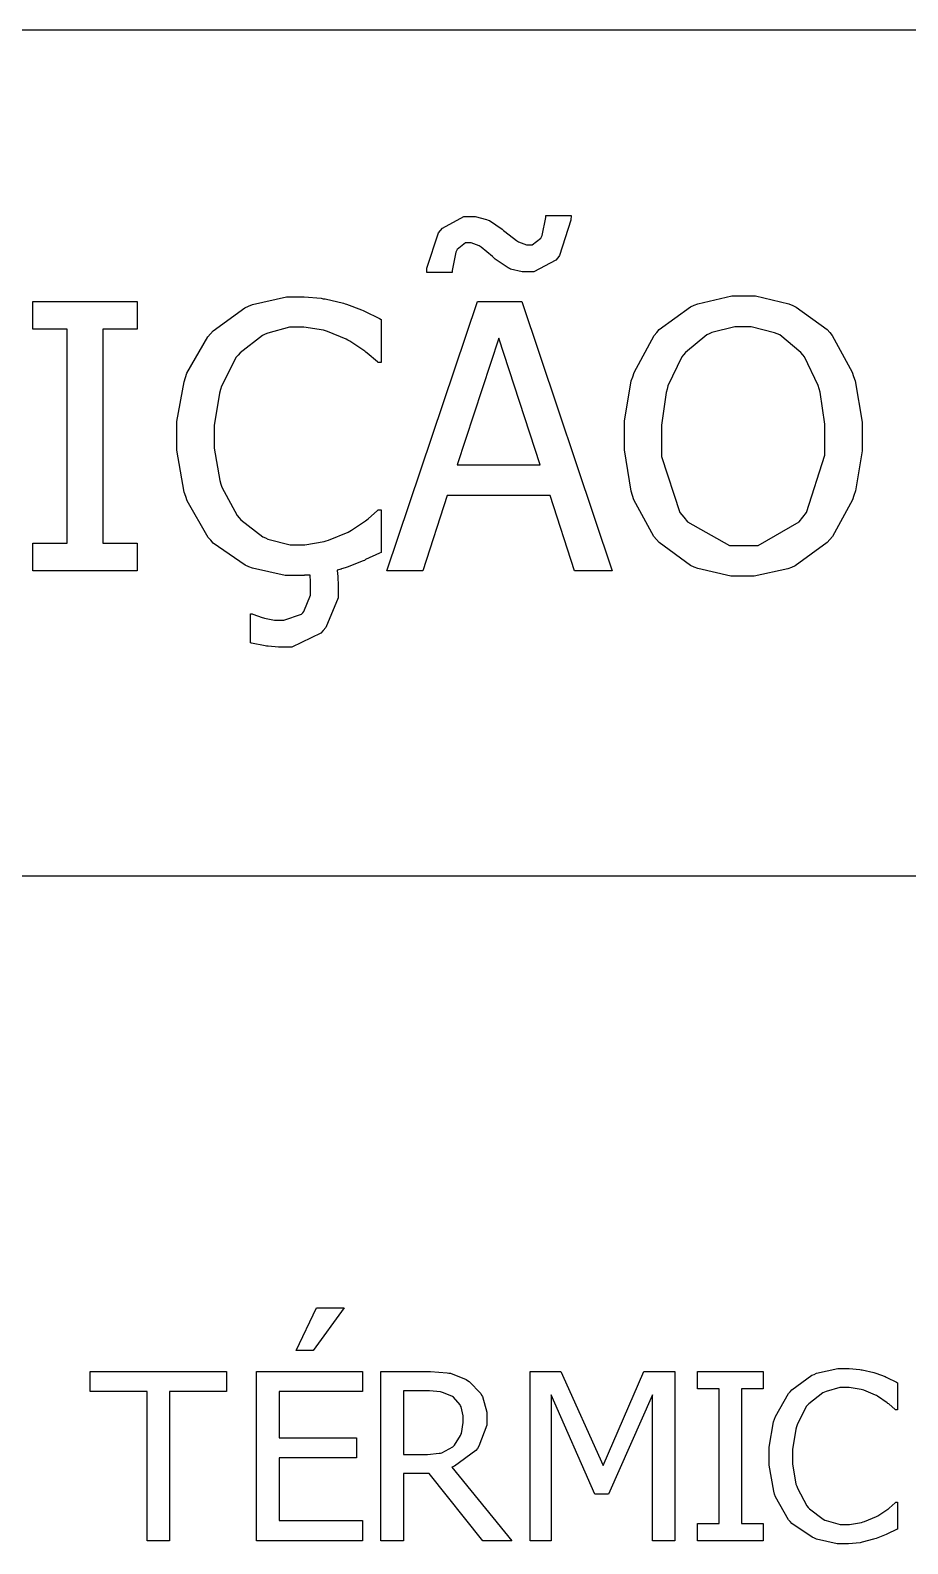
# Model space of a CAD drawing. Header units: millimetres. Extents: x 1974 to 2099, y 1386 to 1555.
# Drawn here: x 2087.354 to 2088.231, y 1488.357 to 1489.868 of the extents above; entities that cross this region are included whole.
import ezdxf

# ---------------------------------------------------------------- set-up
doc = ezdxf.new("R2010")
doc.units = ezdxf.units.MM
doc.layers.add('TEXTO', color=4, linetype='Continuous')

msp = doc.modelspace()

# ---------------------------------------------------------------- linework, layer by layer
at = {"layer": 'TEXTO', "color": 0}
for p, q in [((2098.7779, 1489.868), (2069.8934, 1489.868)), ((2087.7665, 1489.6704), (2087.7877, 1489.6822)), ((2087.7877, 1489.6822), (2087.795, 1489.6822)), ((2087.795, 1489.6822), (2087.7991, 1489.6822)), ((2087.7991, 1489.6822), (2087.8105, 1489.6791)), ((2087.8659, 1489.6632), (2087.8695, 1489.6809)), ((2087.8695, 1489.6809), (2087.8696, 1489.683)), ((2087.8696, 1489.683), (2087.8949, 1489.683)), ((2087.8696, 1489.683), (2087.8696, 1489.683)), ((2087.8949, 1489.683), (2087.8946, 1489.6784)), ((2087.7509, 1489.6306), (2087.7623, 1489.6656)), ((2087.7623, 1489.6656), (2087.7645, 1489.668)), ((2087.7645, 1489.668), (2087.7665, 1489.6704)), ((2087.8105, 1489.6791), (2087.8119, 1489.6785)), ((2087.8119, 1489.6785), (2087.8132, 1489.6779)), ((2087.8132, 1489.6779), (2087.8261, 1489.6694)), ((2087.8261, 1489.6694), (2087.8274, 1489.6682)), ((2087.8274, 1489.6682), (2087.8287, 1489.667)), ((2087.8287, 1489.667), (2087.8404, 1489.6582)), ((2087.8946, 1489.6784), (2087.8834, 1489.6432)), ((2087.7895, 1489.6559), (2087.7809, 1489.6491)), ((2087.7926, 1489.6559), (2087.7895, 1489.6559)), ((2087.7951, 1489.6559), (2087.7926, 1489.6559)), ((2087.803, 1489.6527), (2087.7951, 1489.6559)), ((2087.804, 1489.652), (2087.803, 1489.6527)), ((2087.8049, 1489.6515), (2087.804, 1489.652)), ((2087.8164, 1489.6421), (2087.8049, 1489.6515)), ((2087.8404, 1489.6582), (2087.8414, 1489.6575)), ((2087.8414, 1489.6575), (2087.8423, 1489.6569)), ((2087.8423, 1489.6569), (2087.8502, 1489.6537)), ((2087.8502, 1489.6537), (2087.8528, 1489.6537)), ((2087.8528, 1489.6537), (2087.8559, 1489.6537)), ((2087.8559, 1489.6537), (2087.8646, 1489.6605)), ((2087.8646, 1489.6605), (2087.8653, 1489.6619)), ((2087.8653, 1489.6619), (2087.8659, 1489.6632)), ((2087.7796, 1489.6465), (2087.7761, 1489.6283)), ((2087.7803, 1489.6478), (2087.7796, 1489.6465)), ((2087.7809, 1489.6491), (2087.7803, 1489.6478)), ((2087.8177, 1489.6408), (2087.8164, 1489.6421)), ((2087.819, 1489.6396), (2087.8177, 1489.6408)), ((2087.8319, 1489.6307), (2087.819, 1489.6396)), ((2087.8795, 1489.6384), (2087.8577, 1489.6267)), ((2087.8815, 1489.6408), (2087.8795, 1489.6384)), ((2087.8834, 1489.6432), (2087.8815, 1489.6408)), ((2087.7507, 1489.626), (2087.7509, 1489.6306)), ((2087.776, 1489.626), (2087.7507, 1489.626)), ((2087.7761, 1489.6283), (2087.776, 1489.626)), ((2087.8333, 1489.6301), (2087.8319, 1489.6307)), ((2087.8345, 1489.6296), (2087.8333, 1489.6301)), ((2087.8461, 1489.6267), (2087.8345, 1489.6296)), ((2087.8505, 1489.6267), (2087.8461, 1489.6267)), ((2087.8577, 1489.6267), (2087.8505, 1489.6267)), ((2087.357, 1489.5697), (2087.357, 1489.5971)), ((2087.357, 1489.5971), (2087.4613, 1489.5971)), ((2087.4613, 1489.5971), (2087.4613, 1489.5697)), ((2087.5373, 1489.568), (2087.569, 1489.5909)), ((2087.569, 1489.5909), (2087.5726, 1489.5925)), ((2087.5726, 1489.5925), (2087.5764, 1489.5942)), ((2087.5764, 1489.5942), (2087.6105, 1489.602)), ((2087.6105, 1489.602), (2087.622, 1489.602)), ((2087.622, 1489.602), (2087.6283, 1489.602)), ((2087.6283, 1489.602), (2087.6452, 1489.6004)), ((2087.6452, 1489.6004), (2087.6473, 1489.5999)), ((2087.6473, 1489.5999), (2087.6492, 1489.5997)), ((2087.6492, 1489.5997), (2087.6675, 1489.5955)), ((2087.6675, 1489.5955), (2087.6693, 1489.5949)), ((2087.6693, 1489.5949), (2087.6706, 1489.5945)), ((2087.6706, 1489.5945), (2087.6855, 1489.5888)), ((2087.7108, 1489.3284), (2087.8014, 1489.5971)), ((2087.8014, 1489.5971), (2087.8455, 1489.5971)), ((2087.8455, 1489.5971), (2087.936, 1489.3284)), ((2087.9829, 1489.5692), (2088.0142, 1489.5918)), ((2088.0142, 1489.5918), (2088.0179, 1489.5934)), ((2088.0179, 1489.5934), (2088.0214, 1489.5949)), ((2088.0214, 1489.5949), (2088.0555, 1489.6027)), ((2088.0555, 1489.6027), (2088.0669, 1489.6027)), ((2088.0669, 1489.6027), (2088.0792, 1489.6027)), ((2088.0792, 1489.6027), (2088.1125, 1489.5947)), ((2088.1125, 1489.5947), (2088.1163, 1489.5931)), ((2088.1163, 1489.5931), (2088.1199, 1489.5916)), ((2088.1199, 1489.5916), (2088.1509, 1489.5691)), ((2087.6855, 1489.5888), (2087.687, 1489.5881)), ((2087.687, 1489.5881), (2087.6885, 1489.5875)), ((2087.6885, 1489.5875), (2087.7034, 1489.5801)), ((2087.7034, 1489.5801), (2087.705, 1489.5792)), ((2087.705, 1489.5792), (2087.705, 1489.5362)), ((2087.3913, 1489.5697), (2087.357, 1489.5697)), ((2087.3913, 1489.3558), (2087.3913, 1489.5697)), ((2087.4613, 1489.5697), (2087.4271, 1489.5697)), ((2087.4271, 1489.5697), (2087.4271, 1489.3558)), ((2087.511, 1489.5255), (2087.5318, 1489.5619)), ((2087.5318, 1489.5619), (2087.5346, 1489.5649)), ((2087.5346, 1489.5649), (2087.5373, 1489.568)), ((2087.5865, 1489.5633), (2087.5641, 1489.546)), ((2087.5892, 1489.5645), (2087.5865, 1489.5633)), ((2087.5917, 1489.5657), (2087.5892, 1489.5645)), ((2087.6134, 1489.5714), (2087.5917, 1489.5657)), ((2087.6216, 1489.5714), (2087.6134, 1489.5714)), ((2087.628, 1489.5714), (2087.6216, 1489.5714)), ((2087.6475, 1489.5685), (2087.628, 1489.5714)), ((2087.6496, 1489.5678), (2087.6475, 1489.5685)), ((2087.6516, 1489.5673), (2087.6496, 1489.5678)), ((2087.6701, 1489.5596), (2087.6516, 1489.5673)), ((2087.8226, 1489.5607), (2087.7812, 1489.434)), ((2087.8641, 1489.434), (2087.8226, 1489.5607)), ((2087.9578, 1489.5264), (2087.9778, 1489.5632)), ((2087.9778, 1489.5632), (2087.9804, 1489.5662)), ((2087.9804, 1489.5662), (2087.9829, 1489.5692)), ((2088.0306, 1489.564), (2088.0091, 1489.5464)), ((2088.033, 1489.565), (2088.0306, 1489.564)), ((2088.0355, 1489.5662), (2088.033, 1489.565)), ((2088.0584, 1489.5718), (2088.0355, 1489.5662)), ((2088.067, 1489.5718), (2088.0584, 1489.5718)), ((2088.0747, 1489.5718), (2088.067, 1489.5718)), ((2088.0982, 1489.566), (2088.0747, 1489.5718)), ((2088.1008, 1489.5648), (2088.0982, 1489.566)), ((2088.1033, 1489.5638), (2088.1008, 1489.5648)), ((2088.1246, 1489.5463), (2088.1033, 1489.5638)), ((2088.1509, 1489.5691), (2088.1534, 1489.5662)), ((2088.1534, 1489.5662), (2088.1559, 1489.5633)), ((2088.1534, 1489.5662), (2088.1534, 1489.5662)), ((2088.1559, 1489.5633), (2088.1758, 1489.5267)), ((2087.5641, 1489.546), (2087.5622, 1489.5437)), ((2087.6719, 1489.5586), (2087.6701, 1489.5596)), ((2087.6737, 1489.5577), (2087.6719, 1489.5586)), ((2087.6887, 1489.5477), (2087.6737, 1489.5577)), ((2087.6899, 1489.5466), (2087.6887, 1489.5477)), ((2087.6911, 1489.5457), (2087.6899, 1489.5466)), ((2087.7013, 1489.5369), (2087.6911, 1489.5457)), ((2088.0091, 1489.5464), (2088.0073, 1489.544)), ((2088.1265, 1489.544), (2088.1246, 1489.5463)), ((2087.5603, 1489.5415), (2087.5456, 1489.5126)), ((2087.5622, 1489.5437), (2087.5603, 1489.5415)), ((2087.7021, 1489.5362), (2087.7013, 1489.5369)), ((2087.705, 1489.5362), (2087.7021, 1489.5362)), ((2088.0055, 1489.5418), (2087.9917, 1489.5131)), ((2088.0073, 1489.544), (2088.0055, 1489.5418)), ((2088.1282, 1489.5418), (2088.1265, 1489.544)), ((2088.1418, 1489.5134), (2088.1282, 1489.5418)), ((2087.501, 1489.4772), (2087.5082, 1489.5171)), ((2087.5082, 1489.5171), (2087.5096, 1489.5213)), ((2087.5096, 1489.5213), (2087.511, 1489.5255)), ((2087.9481, 1489.4777), (2087.955, 1489.5179)), ((2087.955, 1489.5179), (2087.9565, 1489.5221)), ((2087.9565, 1489.5221), (2087.9578, 1489.5264)), ((2088.1758, 1489.5267), (2088.1772, 1489.5224)), ((2088.1772, 1489.5224), (2088.1786, 1489.518)), ((2088.1786, 1489.518), (2088.1857, 1489.4766)), ((2087.5435, 1489.5057), (2087.5382, 1489.4734)), ((2087.5446, 1489.5092), (2087.5435, 1489.5057)), ((2087.5456, 1489.5126), (2087.5446, 1489.5092)), ((2087.9899, 1489.5062), (2087.9853, 1489.4736)), ((2087.9909, 1489.5095), (2087.9899, 1489.5062)), ((2087.9917, 1489.5131), (2087.9909, 1489.5095)), ((2088.1428, 1489.5099), (2088.1418, 1489.5134)), ((2088.1437, 1489.5065), (2088.1428, 1489.5099)), ((2088.1485, 1489.4746), (2088.1437, 1489.5065)), ((2087.501, 1489.4625), (2087.501, 1489.4772)), ((2087.5382, 1489.4734), (2087.5382, 1489.4625)), ((2087.9481, 1489.4627), (2087.9481, 1489.4777)), ((2087.9853, 1489.4736), (2087.9853, 1489.4627)), ((2088.1485, 1489.4627), (2088.1485, 1489.4746)), ((2088.1857, 1489.4766), (2088.1857, 1489.4627)), ((2087.501, 1489.4486), (2087.501, 1489.4625)), ((2087.5382, 1489.4625), (2087.5382, 1489.4507)), ((2087.9481, 1489.449), (2087.9481, 1489.4627)), ((2087.9853, 1489.4627), (2087.9853, 1489.4425)), ((2088.1485, 1489.4436), (2088.1485, 1489.4627)), ((2088.1485, 1489.4627), (2088.1485, 1489.4627)), ((2088.1857, 1489.4627), (2088.1857, 1489.4479)), ((2087.5084, 1489.4067), (2087.501, 1489.4486)), ((2087.5382, 1489.4507), (2087.5438, 1489.4184)), ((2087.9549, 1489.4077), (2087.9481, 1489.449)), ((2087.9853, 1489.4425), (2088.0037, 1489.3864)), ((2088.1301, 1489.3864), (2088.1485, 1489.4436)), ((2088.1857, 1489.4479), (2088.1789, 1489.4081)), ((2087.7812, 1489.434), (2087.8641, 1489.434)), ((2087.7812, 1489.434), (2087.7812, 1489.434)), ((2087.5438, 1489.4184), (2087.5449, 1489.4149)), ((2087.5449, 1489.4149), (2087.546, 1489.4117)), ((2087.546, 1489.4117), (2087.5612, 1489.3836)), ((2087.5099, 1489.4023), (2087.5084, 1489.4067)), ((2087.5114, 1489.398), (2087.5099, 1489.4023)), ((2087.5321, 1489.3616), (2087.5114, 1489.398)), ((2087.7712, 1489.4034), (2087.7469, 1489.3284)), ((2087.874, 1489.4034), (2087.7712, 1489.4034)), ((2087.8984, 1489.3284), (2087.874, 1489.4034)), ((2087.9564, 1489.4034), (2087.9549, 1489.4077)), ((2087.9577, 1489.3992), (2087.9564, 1489.4034)), ((2087.9776, 1489.3625), (2087.9577, 1489.3992)), ((2088.176, 1489.3992), (2088.156, 1489.3625)), ((2088.1774, 1489.4036), (2088.176, 1489.3992)), ((2088.1789, 1489.4081), (2088.1774, 1489.4036)), ((2087.5612, 1489.3836), (2087.5631, 1489.3813)), ((2087.5631, 1489.3813), (2087.565, 1489.3791)), ((2087.565, 1489.3791), (2087.5869, 1489.3623)), ((2087.6896, 1489.3782), (2087.6909, 1489.3792)), ((2087.6909, 1489.3792), (2087.6921, 1489.3801)), ((2087.6921, 1489.3801), (2087.7015, 1489.3885)), ((2087.7015, 1489.3885), (2087.7022, 1489.3892)), ((2087.7022, 1489.3892), (2087.705, 1489.3892)), ((2087.705, 1489.3892), (2087.705, 1489.3466)), ((2088.0037, 1489.3864), (2088.0075, 1489.3817)), ((2088.0075, 1489.3817), (2088.0112, 1489.3771)), ((2088.1227, 1489.3771), (2088.1264, 1489.3817)), ((2088.1264, 1489.3817), (2088.1301, 1489.3864)), ((2087.6524, 1489.3587), (2087.672, 1489.3668)), ((2087.672, 1489.3668), (2087.6737, 1489.3677)), ((2087.6737, 1489.3677), (2087.6754, 1489.3687)), ((2087.6754, 1489.3687), (2087.6896, 1489.3782)), ((2088.0112, 1489.3771), (2088.053, 1489.3536)), ((2088.0818, 1489.3536), (2088.1227, 1489.3771)), ((2087.357, 1489.3284), (2087.357, 1489.3558)), ((2087.357, 1489.3558), (2087.3913, 1489.3558)), ((2087.4271, 1489.3558), (2087.4613, 1489.3558)), ((2087.4613, 1489.3558), (2087.4613, 1489.3284)), ((2087.4613, 1489.3558), (2087.4613, 1489.3558)), ((2087.5348, 1489.3587), (2087.5321, 1489.3616)), ((2087.5374, 1489.3558), (2087.5348, 1489.3587)), ((2087.5693, 1489.3339), (2087.5374, 1489.3558)), ((2087.5869, 1489.3623), (2087.5895, 1489.3611)), ((2087.5895, 1489.3611), (2087.592, 1489.36)), ((2087.592, 1489.36), (2087.6141, 1489.3543)), ((2087.6141, 1489.3543), (2087.6216, 1489.3543)), ((2087.6216, 1489.3543), (2087.6288, 1489.3543)), ((2087.6288, 1489.3543), (2087.648, 1489.3575)), ((2087.648, 1489.3575), (2087.6503, 1489.3581)), ((2087.6503, 1489.3581), (2087.6524, 1489.3587)), ((2087.9802, 1489.3595), (2087.9776, 1489.3625)), ((2087.9829, 1489.3565), (2087.9802, 1489.3595)), ((2088.0141, 1489.3335), (2087.9829, 1489.3565)), ((2088.053, 1489.3536), (2088.067, 1489.3536)), ((2088.067, 1489.3536), (2088.0818, 1489.3536)), ((2088.1507, 1489.3564), (2088.1187, 1489.3333)), ((2088.1534, 1489.3595), (2088.1507, 1489.3564)), ((2088.156, 1489.3625), (2088.1534, 1489.3595)), ((2087.573, 1489.3323), (2087.5693, 1489.3339)), ((2087.687, 1489.3381), (2087.6711, 1489.3319)), ((2087.6883, 1489.3387), (2087.687, 1489.3381)), ((2087.6896, 1489.3394), (2087.6883, 1489.3387)), ((2087.7034, 1489.3459), (2087.6896, 1489.3394)), ((2087.705, 1489.3466), (2087.7034, 1489.3459)), ((2088.0178, 1489.332), (2088.0141, 1489.3335)), ((2088.1187, 1489.3333), (2088.1151, 1489.3317)), ((2087.4613, 1489.3284), (2087.357, 1489.3284)), ((2087.5767, 1489.3309), (2087.573, 1489.3323)), ((2087.6093, 1489.3235), (2087.5767, 1489.3309)), ((2087.6214, 1489.3235), (2087.6093, 1489.3235)), ((2087.623, 1489.3235), (2087.6214, 1489.3235)), ((2087.6214, 1489.3235), (2087.6214, 1489.3235)), ((2087.6277, 1489.3237), (2087.623, 1489.3235)), ((2087.6282, 1489.3237), (2087.6277, 1489.3237)), ((2087.6286, 1489.3238), (2087.6282, 1489.3237)), ((2087.6337, 1489.324), (2087.6286, 1489.3238)), ((2087.6343, 1489.324), (2087.6337, 1489.324)), ((2087.6343, 1489.3234), (2087.6343, 1489.324)), ((2087.6345, 1489.318), (2087.6343, 1489.3234)), ((2087.6345, 1489.3159), (2087.6345, 1489.318)), ((2087.6614, 1489.329), (2087.6613, 1489.3289)), ((2087.6613, 1489.3289), (2087.6613, 1489.3285)), ((2087.6613, 1489.3285), (2087.6617, 1489.3227)), ((2087.6647, 1489.3298), (2087.6614, 1489.329)), ((2087.6617, 1489.3227), (2087.6618, 1489.3219)), ((2087.6618, 1489.3219), (2087.6618, 1489.3212)), ((2087.6618, 1489.3212), (2087.6622, 1489.3145)), ((2087.6651, 1489.3299), (2087.6647, 1489.3298)), ((2087.6655, 1489.3301), (2087.6651, 1489.3299)), ((2087.669, 1489.3312), (2087.6655, 1489.3301)), ((2087.6693, 1489.3312), (2087.669, 1489.3312)), ((2087.6711, 1489.3319), (2087.6693, 1489.3312)), ((2087.7469, 1489.3284), (2087.7108, 1489.3284)), ((2087.7469, 1489.3284), (2087.7469, 1489.3284)), ((2087.936, 1489.3284), (2087.8984, 1489.3284)), ((2088.0214, 1489.3306), (2088.0178, 1489.332)), ((2088.0545, 1489.3228), (2088.0214, 1489.3306)), ((2088.0669, 1489.3228), (2088.0545, 1489.3228)), ((2088.0779, 1489.3228), (2088.0669, 1489.3228)), ((2088.1114, 1489.3302), (2088.0779, 1489.3228)), ((2088.1151, 1489.3317), (2088.1114, 1489.3302)), ((2087.628, 1489.2875), (2087.6345, 1489.3038)), ((2087.6345, 1489.3153), (2087.6345, 1489.3159)), ((2087.6345, 1489.3109), (2087.6345, 1489.3153)), ((2087.6345, 1489.3091), (2087.6345, 1489.3109)), ((2087.6345, 1489.3038), (2087.6345, 1489.3091)), ((2087.6622, 1489.3145), (2087.6622, 1489.3123)), ((2087.6622, 1489.3123), (2087.6622, 1489.3014)), ((2087.6622, 1489.3014), (2087.6498, 1489.2716)), ((2087.5745, 1489.2563), (2087.5745, 1489.2852)), ((2087.5745, 1489.2852), (2087.5762, 1489.2852)), ((2087.5762, 1489.2852), (2087.5769, 1489.285)), ((2087.5769, 1489.285), (2087.5862, 1489.2816)), ((2087.5862, 1489.2816), (2087.5875, 1489.2812)), ((2087.5875, 1489.2812), (2087.5887, 1489.2809)), ((2087.5887, 1489.2809), (2087.5985, 1489.2791)), ((2087.5985, 1489.2791), (2087.6018, 1489.2791)), ((2087.6018, 1489.2791), (2087.608, 1489.2791)), ((2087.608, 1489.2791), (2087.6254, 1489.285)), ((2087.6254, 1489.285), (2087.6267, 1489.2862)), ((2087.6267, 1489.2862), (2087.628, 1489.2875)), ((2087.6449, 1489.266), (2087.616, 1489.2521)), ((2087.6473, 1489.2688), (2087.6449, 1489.266)), ((2087.6498, 1489.2716), (2087.6473, 1489.2688)), ((2087.5757, 1489.256), (2087.5745, 1489.2563)), ((2087.5892, 1489.2534), (2087.5757, 1489.256)), ((2087.5907, 1489.2531), (2087.5892, 1489.2534)), ((2087.5921, 1489.2529), (2087.5907, 1489.2531)), ((2087.6025, 1489.2521), (2087.5921, 1489.2529)), ((2087.6064, 1489.2521), (2087.6025, 1489.2521)), ((2087.616, 1489.2521), (2087.6064, 1489.2521)), ((2098.7779, 1489.0232), (2069.8934, 1489.0232)), ((2087.6201, 1488.5498), (2087.6404, 1488.5922)), ((2087.668, 1488.5922), (2087.637, 1488.5498)), ((2087.6404, 1488.5922), (2087.668, 1488.5922)), ((2087.6404, 1488.5922), (2087.6404, 1488.5922)), ((2087.637, 1488.5498), (2087.6201, 1488.5498)), ((2087.4145, 1488.5087), (2087.4145, 1488.5287)), ((2087.4145, 1488.5287), (2087.5505, 1488.5287)), ((2087.5505, 1488.5287), (2087.5505, 1488.5087)), ((2087.5807, 1488.3598), (2087.5807, 1488.5287)), ((2087.5807, 1488.5287), (2087.6863, 1488.5287)), ((2087.6863, 1488.5287), (2087.6863, 1488.5087)), ((2087.7049, 1488.3598), (2087.7049, 1488.5287)), ((2087.7049, 1488.5287), (2087.7484, 1488.5287)), ((2087.7484, 1488.5287), (2087.7545, 1488.5287)), ((2087.7545, 1488.5287), (2087.7712, 1488.5274)), ((2087.7712, 1488.5274), (2087.7728, 1488.5271)), ((2087.7728, 1488.5271), (2087.7745, 1488.5269)), ((2087.7745, 1488.5269), (2087.79, 1488.5207)), ((2087.79, 1488.5207), (2087.7915, 1488.5197)), ((2087.7915, 1488.5197), (2087.793, 1488.5189)), ((2087.793, 1488.5189), (2087.8046, 1488.5066)), ((2087.8539, 1488.3598), (2087.8539, 1488.5287)), ((2087.8539, 1488.5287), (2087.8846, 1488.5287)), ((2087.8846, 1488.5287), (2087.9268, 1488.4347)), ((2087.9268, 1488.4347), (2087.9675, 1488.5287)), ((2087.9675, 1488.5287), (2087.9986, 1488.5287)), ((2087.9986, 1488.5287), (2087.9986, 1488.3598)), ((2087.9986, 1488.5287), (2087.9986, 1488.5287)), ((2088.0213, 1488.5115), (2088.0213, 1488.5287)), ((2088.0213, 1488.5287), (2088.0868, 1488.5287)), ((2088.0868, 1488.5287), (2088.0868, 1488.5115)), ((2088.1155, 1488.5104), (2088.1354, 1488.5249)), ((2088.1354, 1488.5249), (2088.1377, 1488.5258)), ((2088.1377, 1488.5258), (2088.14, 1488.5269)), ((2088.14, 1488.5269), (2088.1615, 1488.5318)), ((2088.1615, 1488.5318), (2088.1687, 1488.5318)), ((2088.1687, 1488.5318), (2088.1727, 1488.5318)), ((2088.1727, 1488.5318), (2088.1834, 1488.5308)), ((2088.1834, 1488.5308), (2088.1846, 1488.5305)), ((2088.1846, 1488.5305), (2088.1858, 1488.5303)), ((2088.1858, 1488.5303), (2088.1974, 1488.5278)), ((2088.1974, 1488.5278), (2088.1984, 1488.5274)), ((2088.1984, 1488.5274), (2088.1993, 1488.5271)), ((2088.1993, 1488.5271), (2088.2087, 1488.5236)), ((2088.2087, 1488.5236), (2088.2097, 1488.5231)), ((2088.2097, 1488.5231), (2088.2105, 1488.5227)), ((2088.2105, 1488.5227), (2088.22, 1488.5181)), ((2088.22, 1488.5181), (2088.2209, 1488.5175)), ((2088.2209, 1488.5175), (2088.2209, 1488.4904)), ((2087.4713, 1488.5087), (2087.4145, 1488.5087)), ((2087.4713, 1488.3598), (2087.4713, 1488.5087)), ((2087.5505, 1488.5087), (2087.4937, 1488.5087)), ((2087.4937, 1488.5087), (2087.4937, 1488.3598)), ((2087.6863, 1488.5087), (2087.6033, 1488.5087)), ((2087.6033, 1488.5087), (2087.6033, 1488.4625)), ((2087.7496, 1488.5094), (2087.7274, 1488.5094)), ((2087.7274, 1488.5094), (2087.7274, 1488.4457)), ((2087.7533, 1488.5094), (2087.7496, 1488.5094)), ((2087.7643, 1488.5084), (2087.7533, 1488.5094)), ((2087.7655, 1488.5081), (2087.7643, 1488.5084)), ((2087.7664, 1488.5079), (2087.7655, 1488.5081)), ((2087.7757, 1488.5042), (2087.7664, 1488.5079)), ((2087.7765, 1488.5036), (2087.7757, 1488.5042)), ((2087.7774, 1488.503), (2087.7765, 1488.5036)), ((2087.7841, 1488.4953), (2087.7774, 1488.503)), ((2087.8046, 1488.5066), (2087.8055, 1488.5051)), ((2087.8055, 1488.5051), (2087.8064, 1488.5036)), ((2087.8064, 1488.5036), (2087.8107, 1488.4881)), ((2087.9186, 1488.4063), (2087.8749, 1488.5054)), ((2087.8749, 1488.5054), (2087.8749, 1488.3598)), ((2087.9762, 1488.5054), (2087.9322, 1488.4063)), ((2087.9762, 1488.3598), (2087.9762, 1488.5054)), ((2088.0428, 1488.5115), (2088.0213, 1488.5115)), ((2088.0428, 1488.377), (2088.0428, 1488.5115)), ((2088.0868, 1488.5115), (2088.0652, 1488.5115)), ((2088.0652, 1488.5115), (2088.0652, 1488.377)), ((2088.099, 1488.4837), (2088.112, 1488.5066)), ((2088.112, 1488.5066), (2088.1138, 1488.5085)), ((2088.1138, 1488.5085), (2088.1155, 1488.5104)), ((2088.1464, 1488.5075), (2088.1323, 1488.4966)), ((2088.148, 1488.5082), (2088.1464, 1488.5075)), ((2088.1496, 1488.5089), (2088.148, 1488.5082)), ((2088.1634, 1488.5126), (2088.1496, 1488.5089)), ((2088.1685, 1488.5126), (2088.1634, 1488.5126)), ((2088.1726, 1488.5126), (2088.1685, 1488.5126)), ((2088.1848, 1488.5107), (2088.1726, 1488.5126)), ((2088.1861, 1488.5103), (2088.1848, 1488.5107)), ((2088.1874, 1488.51), (2088.1861, 1488.5103)), ((2088.1991, 1488.5051), (2088.1874, 1488.51)), ((2088.2002, 1488.5046), (2088.1991, 1488.5051)), ((2088.2012, 1488.504), (2088.2002, 1488.5046)), ((2088.2107, 1488.4976), (2088.2012, 1488.504)), ((2087.7845, 1488.4943), (2087.7841, 1488.4953)), ((2087.7849, 1488.4933), (2087.7845, 1488.4943)), ((2087.7872, 1488.4845), (2087.7849, 1488.4933)), ((2087.8107, 1488.4881), (2087.8107, 1488.4828)), ((2088.1299, 1488.4937), (2088.1207, 1488.4756)), ((2088.1312, 1488.4951), (2088.1299, 1488.4937)), ((2088.1323, 1488.4966), (2088.1312, 1488.4951)), ((2088.2115, 1488.4969), (2088.2107, 1488.4976)), ((2088.2123, 1488.4963), (2088.2115, 1488.4969)), ((2088.2186, 1488.4908), (2088.2123, 1488.4963)), ((2088.2191, 1488.4904), (2088.2186, 1488.4908)), ((2088.2209, 1488.4904), (2088.2191, 1488.4904)), ((2087.7853, 1488.4669), (2087.7872, 1488.4777)), ((2087.7872, 1488.4812), (2087.7872, 1488.4845)), ((2087.7872, 1488.4777), (2087.7872, 1488.4812)), ((2087.7872, 1488.4812), (2087.7872, 1488.4812)), ((2087.8107, 1488.4751), (2087.8028, 1488.454)), ((2087.8107, 1488.4828), (2087.8107, 1488.4751)), ((2088.0928, 1488.4533), (2088.0971, 1488.4784)), ((2088.0971, 1488.4784), (2088.0981, 1488.481)), ((2088.0981, 1488.481), (2088.099, 1488.4837)), ((2088.12, 1488.4735), (2088.1194, 1488.4713)), ((2088.1207, 1488.4756), (2088.12, 1488.4735)), ((2087.6033, 1488.4625), (2087.6806, 1488.4625)), ((2087.6806, 1488.4625), (2087.6806, 1488.4425)), ((2087.7784, 1488.4552), (2087.7845, 1488.4647)), ((2087.7845, 1488.4647), (2087.7848, 1488.4658)), ((2087.7848, 1488.4658), (2087.7853, 1488.4669)), ((2088.1194, 1488.4713), (2088.1161, 1488.4509)), ((2087.6806, 1488.4425), (2087.6033, 1488.4425)), ((2087.6033, 1488.4425), (2087.6033, 1488.3798)), ((2087.7274, 1488.4457), (2087.7471, 1488.4457)), ((2087.7471, 1488.4457), (2087.7514, 1488.4457)), ((2087.7514, 1488.4457), (2087.7631, 1488.4471)), ((2087.7631, 1488.4471), (2087.7645, 1488.4473)), ((2087.7645, 1488.4473), (2087.7657, 1488.4476)), ((2087.7657, 1488.4476), (2087.7767, 1488.4535)), ((2087.7767, 1488.4535), (2087.7776, 1488.4544)), ((2087.7776, 1488.4544), (2087.7784, 1488.4552)), ((2087.7996, 1488.4497), (2087.7783, 1488.4343)), ((2087.8012, 1488.4518), (2087.7996, 1488.4497)), ((2087.8028, 1488.454), (2087.8012, 1488.4518)), ((2088.0928, 1488.444), (2088.0928, 1488.4533)), ((2088.0928, 1488.4353), (2088.0928, 1488.444)), ((2088.1161, 1488.4509), (2088.1161, 1488.444)), ((2088.1161, 1488.444), (2088.1161, 1488.4366)), ((2087.753, 1488.427), (2087.7274, 1488.427)), ((2087.7274, 1488.427), (2087.7274, 1488.3598)), ((2087.8066, 1488.3598), (2087.753, 1488.427)), ((2087.7783, 1488.4343), (2087.7756, 1488.4333)), ((2087.7756, 1488.4333), (2087.8358, 1488.3598)), ((2087.7756, 1488.4333), (2087.7756, 1488.4333)), ((2088.0973, 1488.4091), (2088.0928, 1488.4353)), ((2088.1161, 1488.4366), (2088.1195, 1488.4163)), ((2088.1195, 1488.4163), (2088.1203, 1488.4142)), ((2088.1203, 1488.4142), (2088.121, 1488.4121)), ((2088.121, 1488.4121), (2088.1305, 1488.3945)), ((2087.9322, 1488.4063), (2087.9186, 1488.4063)), ((2088.0982, 1488.4063), (2088.0973, 1488.4091)), ((2088.0992, 1488.4036), (2088.0982, 1488.4063)), ((2088.1122, 1488.3807), (2088.0992, 1488.4036)), ((2088.2128, 1488.3924), (2088.2187, 1488.3976)), ((2088.2187, 1488.3976), (2088.2192, 1488.3981)), ((2088.2192, 1488.3981), (2088.2209, 1488.3981)), ((2088.2209, 1488.3981), (2088.2209, 1488.3713)), ((2088.1305, 1488.3945), (2088.1318, 1488.393)), ((2088.1318, 1488.393), (2088.133, 1488.3917)), ((2088.133, 1488.3917), (2088.1467, 1488.3812)), ((2088.1467, 1488.3812), (2088.1484, 1488.3804)), ((2088.1879, 1488.3789), (2088.2002, 1488.3839)), ((2088.2002, 1488.3839), (2088.2013, 1488.3845)), ((2088.2013, 1488.3845), (2088.2023, 1488.3852)), ((2088.2023, 1488.3852), (2088.2113, 1488.3912)), ((2088.2113, 1488.3912), (2088.2121, 1488.3917)), ((2088.2121, 1488.3917), (2088.2128, 1488.3924)), ((2087.6033, 1488.3798), (2087.6863, 1488.3798)), ((2087.6863, 1488.3798), (2087.6863, 1488.3598)), ((2088.0213, 1488.3598), (2088.0213, 1488.377)), ((2088.0213, 1488.377), (2088.0428, 1488.377)), ((2088.0652, 1488.377), (2088.0868, 1488.377)), ((2088.0868, 1488.377), (2088.0868, 1488.3598)), ((2088.0868, 1488.377), (2088.0868, 1488.377)), ((2088.1139, 1488.3788), (2088.1122, 1488.3807)), ((2088.1156, 1488.377), (2088.1139, 1488.3788)), ((2088.1356, 1488.3632), (2088.1156, 1488.377)), ((2088.1484, 1488.3804), (2088.1499, 1488.3798)), ((2088.1499, 1488.3798), (2088.1639, 1488.3761)), ((2088.1639, 1488.3761), (2088.1685, 1488.3761)), ((2088.1685, 1488.3761), (2088.173, 1488.3761)), ((2088.173, 1488.3761), (2088.1851, 1488.3781)), ((2088.1851, 1488.3781), (2088.1866, 1488.3785)), ((2088.1866, 1488.3785), (2088.1879, 1488.3789)), ((2088.2105, 1488.3662), (2088.2096, 1488.3658)), ((2088.2112, 1488.3667), (2088.2105, 1488.3662)), ((2088.22, 1488.3709), (2088.2112, 1488.3667)), ((2088.2209, 1488.3713), (2088.22, 1488.3709)), ((2087.4937, 1488.3598), (2087.4713, 1488.3598)), ((2087.4937, 1488.3598), (2087.4937, 1488.3598)), ((2087.6863, 1488.3598), (2087.5807, 1488.3598)), ((2087.6863, 1488.3598), (2087.6863, 1488.3598)), ((2087.7274, 1488.3598), (2087.7049, 1488.3598)), ((2087.8358, 1488.3598), (2087.8066, 1488.3598)), ((2087.8749, 1488.3598), (2087.8539, 1488.3598)), ((2087.9986, 1488.3598), (2087.9762, 1488.3598)), ((2088.0868, 1488.3598), (2088.0213, 1488.3598)), ((2088.138, 1488.3622), (2088.1356, 1488.3632)), ((2088.1402, 1488.3614), (2088.138, 1488.3622)), ((2088.1608, 1488.3567), (2088.1402, 1488.3614)), ((2088.1684, 1488.3567), (2088.1608, 1488.3567)), ((2088.1722, 1488.3567), (2088.1684, 1488.3567)), ((2088.1684, 1488.3567), (2088.1684, 1488.3567)), ((2088.1838, 1488.3578), (2088.1722, 1488.3567)), ((2088.1848, 1488.358), (2088.1838, 1488.3578)), ((2088.1858, 1488.3582), (2088.1848, 1488.358)), ((2088.1972, 1488.3612), (2088.1858, 1488.3582)), ((2088.1984, 1488.3616), (2088.1972, 1488.3612)), ((2088.1996, 1488.362), (2088.1984, 1488.3616)), ((2088.2096, 1488.3658), (2088.1996, 1488.362))]:
    msp.add_line(p, q, dxfattribs=at)

doc.saveas('drawing.dxf')
